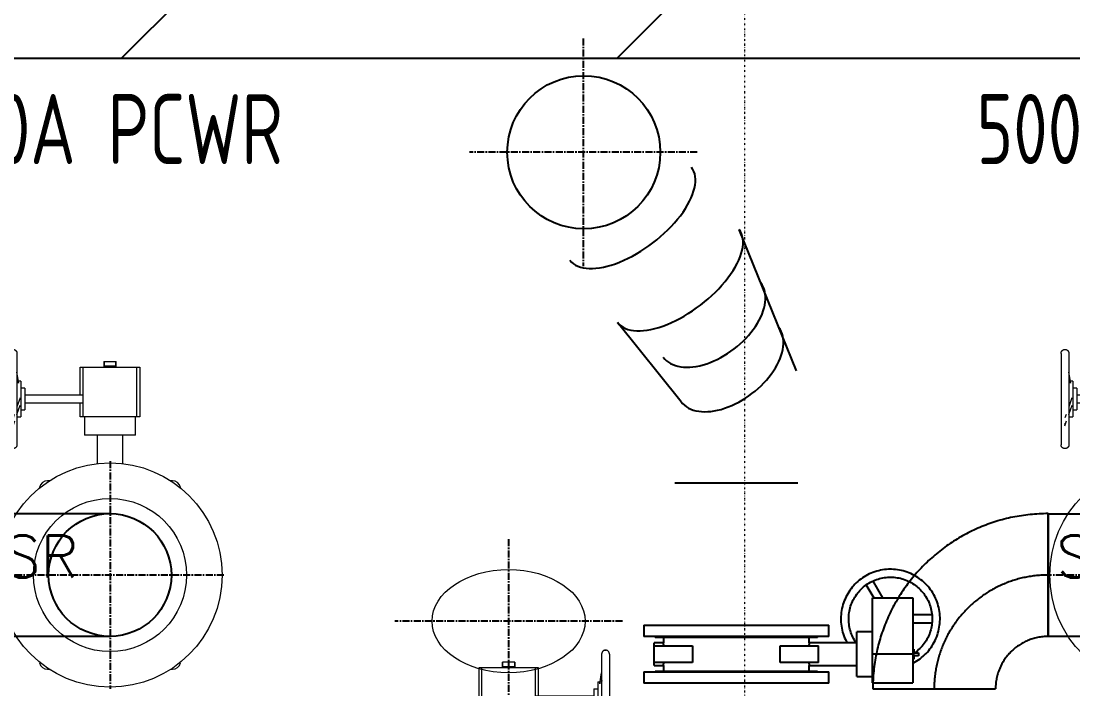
# Model space of a CAD drawing. Extents: x -181672 to 290600, y -29000 to 395522.
# Drawn here: x 7709 to 9586, y 34397 to 35589 of the extents above; entities that cross this region are included whole.
import ezdxf

# ---------------------------------------------------------------- set-up
doc = ezdxf.new("R2010")
doc.units = 0
doc.header["$LTSCALE"] = 10
for name, pattern in [('H12PL2$0$JJP_三點線', [0.9, 0.3, -0.15, 0, -0.15, 0, -0.15, 0, -0.15]), ('XFM7P20PCW$0$CENTER', [2, 1.25, -0.25, 0.25, -0.25]), ('XFM7P20PCW$0$Dashed', [2, 1, -1])]:
    doc.linetypes.add(name, pattern=pattern)
for name, color, linetype in [('H12PL2$0$S-GRID', 252, 'Continuous'), ('XFM7P20PCW$0$P-PCWR-20.7-P', 252, 'Continuous'), ('XFM7P20PCW$0$U-PCW-TXT', 252, 'Continuous')]:
    doc.layers.add(name, color=color, linetype=linetype)
doc.layers.add('XFM7P20PCW$0$M-PIPE--2', color=252, linetype='Continuous', lineweight=9)
doc.layers.add('XFM7P20PCW$0$M-PIPE-PCWS', color=252, linetype='Continuous', lineweight=9)
doc.styles.add('XFM7P20PCW$0$aa-txt', font='isocp.shx', dxfattribs={"bigfont": 'chineset'})
doc.styles.add('XFM7P20PCW$0$Standard', font='txt.shx', dxfattribs={"bigfont": 'chineset.shx'})

# ---------------------------------------------------------------- blocks, each defined once
blk = doc.blocks.new('H12PL2')
at = {"layer": 'H12PL2$0$S-GRID', "linetype": 'H12PL2$0$JJP_三點線', "lineweight": 0}
blk.add_line((9000, 128250), (9000, -28000), dxfattribs=at)
blk = doc.blocks.new('XFM7P20PCW$0$A$C03461BB6')
at = {"color": 1, "linetype": 'XFM7P20PCW$0$CENTER'}
for p, q in [((0, 203.2), (0, -203.2)), ((203.2, 0), (-203.2, 0))]:
    blk.add_line(p, q, dxfattribs=at)
at = {"color": 0}
blk.add_lwpolyline([(0, -109.5), (-203.2, -109.5), (-203.2, 109.5), (0, 109.5)], dxfattribs=at)
blk.add_circle((0, 0), 109.5, dxfattribs=at)
at = {"color": 0, "style": 'XFM7P20PCW$0$Standard'}
blk.add_text('SR', height=75, dxfattribs=at).set_placement((-188.3, -4.4))
blk = doc.blocks.new('XFM7P20PCW$0$BV-250A-T')
for p, q in [((-180, 396.1), (-179.9, 396.3)), ((-180, 395.8), (-180, 396.1)), ((-180, 395.5), (-180, 395.8)), ((-180, 395.5), (-180, 232.5)), ((-179.9, 396.9), (-179.8, 397.2)), ((-179.9, 396.6), (-179.9, 396.9)), ((-179.9, 396.3), (-179.9, 396.6)), ((-179.8, 397.2), (-179.7, 397.4)), ((-179.7, 397.4), (-179.6, 397.7)), ((-179.6, 398), (-179.4, 398.2)), ((-179.6, 397.7), (-179.6, 398)), ((-179.4, 398.2), (-179.3, 398.5)), ((-179.3, 398.5), (-179.2, 398.7)), ((-179.2, 398.7), (-179.1, 399)), ((-179.1, 399), (-178.9, 399.2)), ((-178.9, 399.2), (-178.8, 399.5)), ((-178.8, 399.5), (-178.6, 399.7)), ((-178.6, 399.7), (-178.4, 399.9)), ((-178.4, 399.9), (-178.3, 400.1)), ((-178.3, 400.1), (-178.1, 400.3)), ((-178.1, 400.3), (-177.9, 400.5)), ((-177.9, 400.5), (-177.7, 400.7)), ((-177.7, 400.7), (-177.5, 400.9)), ((-177.5, 400.9), (-177.2, 401.1)), ((-177.2, 401.1), (-177, 401.2)), ((-177, 401.2), (-176.8, 401.4)), ((-176.8, 401.4), (-176.5, 401.5)), ((-176.5, 401.5), (-176.3, 401.7)), ((-176.3, 401.7), (-176, 401.8)), ((-176, 401.8), (-175.8, 401.9)), ((-175.8, 401.9), (-175.5, 402)), ((-175.5, 402), (-175.3, 402.1)), ((-175.3, 402.1), (-175, 402.2)), ((-175, 402.2), (-174.7, 402.3)), ((-174.7, 402.3), (-174.5, 402.3)), ((-174.5, 402.3), (-174.2, 402.4)), ((-174.2, 402.4), (-173.9, 402.4)), ((-173.9, 402.4), (-173.6, 402.5)), ((-173.6, 402.5), (-173.4, 402.5)), ((-173.4, 402.5), (-173.1, 402.5)), ((-173.1, 402.5), (-173, 402.5)), ((-172.8, 401.2), (-173, 402.5)), ((-173, 402.5), (-173, 402.5)), ((-173, 402.5), (-172.7, 402.5)), ((-172.7, 402.5), (-172.4, 402.5)), ((-172.4, 402.5), (-172.2, 402.4)), ((-172.2, 402.4), (-171.9, 402.4)), ((-171.9, 402.4), (-171.6, 402.4)), ((-171.6, 402.4), (-171.3, 402.3)), ((-171.3, 402.3), (-171.1, 402.2)), ((-171.1, 402.2), (-170.8, 402.1)), ((-170.8, 402.1), (-170.5, 402.1)), ((-170.5, 402.1), (-170.3, 401.9)), ((-170.3, 401.9), (-170, 401.8)), ((-170, 401.8), (-169.8, 401.7)), ((-169.8, 401.7), (-169.5, 401.6)), ((-169.5, 401.6), (-169.3, 401.4)), ((-169.3, 401.4), (-169, 401.3)), ((-169, 401.3), (-168.8, 401.1)), ((-168.8, 401.1), (-168.6, 400.9)), ((-168.6, 400.9), (-168.4, 400.8)), ((-168.4, 400.8), (-168.2, 400.6)), ((-168.2, 400.6), (-168, 400.4)), ((-168, 400.4), (-167.8, 400.2)), ((-167.8, 400.2), (-167.6, 400)), ((-167.6, 400), (-167.4, 399.7)), ((-167.4, 399.7), (-167.3, 399.5)), ((-167.3, 399.5), (-167.1, 399.3)), ((-167.1, 399.3), (-167, 399)), ((-167, 399), (-166.8, 398.8)), ((-166.8, 398.8), (-166.7, 398.5)), ((-166.7, 398.5), (-166.6, 398.3)), ((-166.6, 398.3), (-166.5, 398)), ((-166.5, 398), (-166.4, 397.8)), ((-166.4, 397.8), (-166.3, 397.5)), ((-166.3, 397.5), (-166.2, 397.2)), ((-166.2, 397.2), (-166.2, 397)), ((-166.2, 397), (-166.1, 396.7)), ((-166.1, 396.7), (-166.1, 396.4)), ((-166.1, 396.4), (-166, 396.1)), ((-166, 396.1), (-166, 395.9)), ((-166, 395.9), (-166, 395.6)), ((-166, 395.6), (-166, 395.5)), ((-166, 395.5), (-166, 232.5)), ((-166, 395.5), (-166, 395.5)), ((-11, 381), (11, 381)), ((-11, 381), (-11, 371)), ((-10.5, 381), (-10.5, 373)), ((10.5, 373), (10.5, 381)), ((11, 371), (11, 381)), ((-162.7, 342.5), (-166, 362)), ((-53.1, 371), (53.1, 371)), ((-53.1, 321), (-53.1, 371)), ((-47.8, 282), (-47.8, 371)), ((-10.7, 373), (-11, 373)), ((-10.5, 373), (10.5, 373)), ((10.5, 373), (11, 373)), ((47.8, 282), (47.8, 371)), ((53.1, 371), (53.1, 282)), ((-166.1, 348.1), (-165.1, 342.5)), ((-159, 346), (-166, 346)), ((-159, 346), (-159, 282)), ((-152, 333.2), (-159, 333.2)), ((-152, 333.2), (-152, 294.8)), ((-49.1, 321), (-152, 321)), ((-160.6, 316.2), (-166.2, 300.1)), ((-166.1, 286.4), (-160.3, 303.3)), ((-152, 307), (-49.1, 307)), ((-53.1, 282), (-53.1, 307)), ((-170.9, 286.4), (-173, 280.3)), ((-166, 282), (-159, 282)), ((-159, 294.8), (-152, 294.8)), ((53.1, 282), (-53.1, 282)), ((-45.3, 282), (-45.3, 249.5)), ((45.3, 249.5), (45.3, 282)), ((-173, 266.3), (-170, 275.1)), ((-173, 269.3), (-173, 270.3)), ((45.3, 249.5), (-45.3, 249.5)), ((-22.7, 249.5), (-22.7, 198.7)), ((22.7, 198.7), (22.7, 249.5)), ((-180, 232.4), (-180, 232.5)), ((-180, 232.1), (-180, 232.4)), ((-180, 231.9), (-180, 232.1)), ((-179.9, 231.6), (-180, 231.9)), ((-179.9, 231.3), (-179.9, 231.6)), ((-179.8, 231), (-179.9, 231.3)), ((-179.8, 230.8), (-179.8, 231)), ((-179.7, 230.5), (-179.8, 230.8)), ((-179.6, 230.2), (-179.7, 230.5)), ((-179.5, 230), (-179.6, 230.2)), ((-179.4, 229.7), (-179.5, 230)), ((-179.3, 229.5), (-179.4, 229.7)), ((-179.2, 229.2), (-179.3, 229.5)), ((-179, 229), (-179.2, 229.2)), ((-178.9, 228.7), (-179, 229)), ((-178.7, 228.5), (-178.9, 228.7)), ((-178.6, 228.3), (-178.7, 228.5)), ((-178.4, 228), (-178.6, 228.3)), ((-178.2, 227.8), (-178.4, 228)), ((-178, 227.6), (-178.2, 227.8)), ((-177.8, 227.4), (-178, 227.6)), ((-177.6, 227.2), (-177.8, 227.4)), ((-177.4, 227.1), (-177.6, 227.2)), ((-177.2, 226.9), (-177.4, 227.1)), ((-177, 226.7), (-177.2, 226.9)), ((-176.7, 226.6), (-177, 226.7)), ((-176.5, 226.4), (-176.7, 226.6)), ((-176.2, 226.3), (-176.5, 226.4)), ((-176, 226.2), (-176.2, 226.3)), ((-175.7, 226.1), (-176, 226.2)), ((-175.5, 225.9), (-175.7, 226.1)), ((-175.2, 225.9), (-175.5, 225.9)), ((-174.9, 225.8), (-175.2, 225.9)), ((-174.7, 225.7), (-174.9, 225.8)), ((-174.4, 225.6), (-174.7, 225.7)), ((-174.1, 225.6), (-174.4, 225.6)), ((-173.8, 225.6), (-174.1, 225.6)), ((-173.6, 225.5), (-173.8, 225.6)), ((-173.3, 225.5), (-173.6, 225.5)), ((-173, 225.5), (-173.3, 225.5)), ((-172.9, 225.5), (-173, 225.5)), ((-172.6, 225.5), (-172.9, 225.5)), ((-172.4, 225.5), (-172.6, 225.5)), ((-172.1, 225.6), (-172.4, 225.5)), ((-171.8, 225.6), (-172.1, 225.6)), ((-171.5, 225.7), (-171.8, 225.6)), ((-171.3, 225.7), (-171.5, 225.7)), ((-171, 225.8), (-171.3, 225.7)), ((-170.7, 225.9), (-171, 225.8)), ((-170.5, 226), (-170.7, 225.9)), ((-170.2, 226.1), (-170.5, 226)), ((-170, 226.2), (-170.2, 226.1)), ((-169.7, 226.3), (-170, 226.2)), ((-169.5, 226.5), (-169.7, 226.3)), ((-169.2, 226.6), (-169.5, 226.5)), ((-169, 226.8), (-169.2, 226.6)), ((-168.8, 226.9), (-169, 226.8)), ((-168.5, 227.1), (-168.8, 226.9)), ((-168.3, 227.3), (-168.5, 227.1)), ((-168.1, 227.5), (-168.3, 227.3)), ((-167.9, 227.7), (-168.1, 227.5)), ((-167.7, 227.9), (-167.9, 227.7)), ((-167.6, 228.1), (-167.7, 227.9)), ((-167.4, 228.3), (-167.6, 228.1)), ((-167.2, 228.5), (-167.4, 228.3)), ((-167.1, 228.8), (-167.2, 228.5)), ((-166.9, 229), (-167.1, 228.8)), ((-166.8, 229.3), (-166.9, 229)), ((-166.7, 229.5), (-166.8, 229.3)), ((-166.6, 229.8), (-166.7, 229.5)), ((-166.4, 230), (-166.6, 229.8)), ((-166.3, 230.6), (-166.4, 230.3)), ((-166.4, 230.3), (-166.4, 230)), ((-166.2, 230.8), (-166.3, 230.6)), ((-166.1, 231.1), (-166.2, 230.8)), ((-166, 231.9), (-166.1, 231.7)), ((-166.1, 231.7), (-166.1, 231.4)), ((-166.1, 231.4), (-166.1, 231.1)), ((-166, 232.5), (-166, 232.2)), ((-166, 232.5), (-166, 232.5)), ((-166, 232.2), (-166, 231.9)), ((-125.6, 156.3), (-125.6, 155.6)), ((-107.8, 168.2), (-111.4, 168.2)), ((111.4, 168.2), (107.8, 168.2)), ((125.6, 155.6), (125.6, 156.3)), ((-125.6, -155.6), (-125.6, -156.3)), ((-107.8, -168.3), (-111.4, -168.3)), ((111.4, -168.3), (107.8, -168.3)), ((125.6, -156.3), (125.6, -155.6))]:
    blk.add_line(p, q)
blk.add_circle((0, 0), 200)
for centre, start, end in [((-111.4, 153.8), 90, 169.8685), ((111.4, 153.8), 10.1315, 90), ((-111.4, -153.8), 190.1315, 270), ((111.4, -153.8), 270, 349.8685)]:
    blk.add_arc(centre, 14.4, start, end)
blk = doc.blocks.new('XFM7P20PCW$0$A$Ccee4e352')
at = {"layer": 'XFM7P20PCW$0$M-PIPE--2'}
blk.add_circle((592.9, 847.8), 136.5, dxfattribs=at)
at = {"color": 1, "linetype": 'XFM7P20PCW$0$Dashed', "ltscale": 50}
blk.add_blockref('XFM7P20PCW$0$A$C03461BB6', (592.9, 847.8), dxfattribs=at)
at = {"layer": 'XFM7P20PCW$0$M-PIPE--2'}
blk.add_blockref('XFM7P20PCW$0$BV-250A-T', (592.9, 847.8), dxfattribs=at)
at = {"layer": 'XFM7P20PCW$0$U-PCW-TXT', "style": 'XFM7P20PCW$0$aa-txt', "width": 0.8}
blk.add_text('500A PCWR', height=125, dxfattribs=at).set_placement((262.2, 1581))
blk = doc.blocks.new('XFM7P20PCW$0$BV-200A-HN')
for p, q in [((-66.6, 356.9), (-69.8, 355.5)), ((-63.3, 358.2), (-66.6, 356.9)), ((-59.9, 359.3), (-63.3, 358.2)), ((-56.5, 360.3), (-59.9, 359.3)), ((-53.1, 361.2), (-56.5, 360.3)), ((-49.6, 361.9), (-53.1, 361.2)), ((-46.2, 362.5), (-49.6, 361.9)), ((-42.6, 363), (-46.2, 362.5)), ((-39.1, 363.3), (-42.6, 363)), ((-35.6, 363.5), (-39.1, 363.3)), ((-32, 363.5), (-35.6, 363.5)), ((-28.5, 363.4), (-32, 363.5)), ((-25, 363.1), (-28.5, 363.4)), ((-21.5, 362.7), (-25, 363.1)), ((-18, 362.2), (-21.5, 362.7)), ((-14.5, 361.5), (-18, 362.2)), ((-11, 360.7), (-14.5, 361.5)), ((-7.6, 359.8), (-11, 360.7)), ((-4.3, 358.7), (-7.6, 359.8)), ((-0.9, 357.5), (-4.3, 358.7)), ((2.3, 356.1), (-0.9, 357.5)), ((-93.3, 339.8), (-95.8, 337.3)), ((-90.6, 342.2), (-93.3, 339.8)), ((-87.9, 344.4), (-90.6, 342.2)), ((-85.1, 346.6), (-87.9, 344.4)), ((-82.2, 348.6), (-85.1, 346.6)), ((-79.2, 350.5), (-82.2, 348.6)), ((-76.1, 352.3), (-79.2, 350.5)), ((-73, 353.9), (-76.1, 352.3)), ((-73.3, 337.7), (-70.7, 339.2)), ((-69.8, 355.5), (-73, 353.9)), ((-70.7, 339.2), (-68.1, 340.7)), ((-68.1, 340.7), (-65.5, 342.1)), ((-65.5, 342.1), (-62.8, 343.3)), ((-62.8, 343.3), (-60, 344.4)), ((-60, 344.4), (-57.2, 345.5)), ((-57.2, 345.5), (-54.4, 346.4)), ((-54.4, 346.4), (-51.5, 347.2)), ((-51.5, 347.2), (-48.6, 347.9)), ((-48.6, 347.9), (-45.7, 348.4)), ((-45.7, 348.4), (-42.7, 348.9)), ((-42.7, 348.9), (-39.8, 349.2)), ((-40, 350.2), (-40, 315)), ((-39.8, 349.2), (-36.8, 349.4)), ((-36.8, 349.4), (-33.8, 349.5)), ((-33.8, 349.5), (-30.8, 349.5)), ((-30.8, 349.5), (-27.8, 349.3)), ((-27.8, 349.3), (-24.9, 349.1)), ((-26, 315), (-26, 350.1)), ((-24.9, 349.1), (-21.9, 348.7)), ((-21.9, 348.7), (-19, 348.2)), ((-19, 348.2), (-16.1, 347.6)), ((-16.1, 347.6), (-13.2, 346.8)), ((-13.2, 346.8), (-10.3, 346)), ((-10.3, 346), (-7.5, 345)), ((-7.5, 345), (-4.7, 343.9)), ((-4.7, 343.9), (-2, 342.7)), ((-2, 342.7), (0.7, 341.4)), ((0.7, 341.4), (3.3, 340)), ((5.6, 354.7), (2.3, 356.1)), ((3.3, 340), (5.9, 338.5)), ((8.7, 353.1), (5.6, 354.7)), ((5.9, 338.5), (8.4, 336.9)), ((11.8, 351.3), (8.7, 353.1)), ((14.8, 349.5), (11.8, 351.3)), ((17.8, 347.5), (14.8, 349.5)), ((20.6, 345.4), (17.8, 347.5)), ((23.4, 343.2), (20.6, 345.4)), ((26.1, 340.9), (23.4, 343.2)), ((28.7, 338.5), (26.1, 340.9)), ((31.1, 336), (28.7, 338.5)), ((-108.8, 320.6), (-110.6, 317.6)), ((-106.9, 323.6), (-108.8, 320.6)), ((-104.9, 326.5), (-106.9, 323.6)), ((-102.8, 329.4), (-104.9, 326.5)), ((-100.6, 332.1), (-102.8, 329.4)), ((-98.3, 334.8), (-100.6, 332.1)), ((-95.8, 337.3), (-98.3, 334.8)), ((-94.5, 317.1), (-92.8, 319.5)), ((-92.8, 319.5), (-90.9, 321.8)), ((-90.9, 321.8), (-89, 324.1)), ((-89, 324.1), (-87, 326.3)), ((-87, 326.3), (-84.9, 328.4)), ((-84.9, 328.4), (-82.7, 330.5)), ((-82.7, 330.5), (-80.5, 332.4)), ((-80.5, 332.4), (-78.1, 334.3)), ((-78.1, 334.3), (-75.7, 336)), ((-75.7, 336), (-73.3, 337.7)), ((8.4, 336.9), (10.8, 335.2)), ((10.8, 335.2), (13.2, 333.4)), ((13.2, 333.4), (15.5, 331.5)), ((15.5, 331.5), (17.7, 329.6)), ((17.7, 329.6), (19.9, 327.5)), ((19.9, 327.5), (21.9, 325.3)), ((21.9, 325.3), (23.9, 323.1)), ((23.9, 323.1), (25.8, 320.8)), ((25.8, 320.8), (27.3, 318.7)), ((27.3, 325), (32.7, 325)), ((27.3, 317), (27.3, 325)), ((33.5, 333.4), (31.1, 336)), ((32.7, 325), (32.7, 317)), ((35.8, 330.6), (33.5, 333.4)), ((38, 327.9), (35.8, 330.6)), ((40, 325), (38, 327.9)), ((42, 322), (40, 325)), ((43.8, 319), (42, 322)), ((-117.5, 301.3), (-118.5, 297.9)), ((-116.4, 304.6), (-117.5, 301.3)), ((-115.1, 308), (-116.4, 304.6)), ((-113.8, 311.2), (-115.1, 308)), ((-112.2, 314.4), (-113.8, 311.2)), ((-110.6, 317.6), (-112.2, 314.4)), ((-103.7, 298.4), (-102.7, 301.2)), ((-102.7, 301.2), (-101.6, 304)), ((-101.6, 304), (-100.4, 306.7)), ((-100.4, 306.7), (-99.1, 309.4)), ((-99.1, 309.4), (-97.7, 312)), ((-97.7, 312), (-96.1, 314.6)), ((-96.1, 314.6), (-94.5, 317.1)), ((-70.8, 315), (81, 315)), ((-70.8, 243), (-70.8, 315)), ((21, 317), (21, 315)), ((21, 317), (27.7, 317)), ((32.1, 317), (27.9, 317)), ((30, 315), (30, 243)), ((32.7, 317), (32.3, 317)), ((32.7, 317), (39, 317)), ((39, 315), (39, 317)), ((45.5, 315.9), (43.8, 319)), ((45.9, 315), (45.5, 315.9)), ((81, 243), (81, 315)), ((-121, 284), (-121.3, 280.4)), ((-120.6, 287.5), (-121, 284)), ((-120, 291), (-120.6, 287.5)), ((-119.3, 294.5), (-120, 291)), ((-118.5, 297.9), (-119.3, 294.5)), ((-107.3, 281), (-107, 283.9)), ((-107, 283.9), (-106.5, 286.9)), ((-106.5, 286.9), (-106, 289.8)), ((-106, 289.8), (-105.4, 292.7)), ((-105.4, 292.7), (-104.6, 295.6)), ((-104.6, 295.6), (-103.7, 298.4)), ((-121.3, 280.4), (-121.5, 276.9)), ((-121.5, 276.9), (-121.5, 275)), ((-121.5, 275), (-121.4, 271.5)), ((-121.4, 271.5), (-121.2, 267.9)), ((-121.2, 267.9), (-120.9, 264.4)), ((-120.9, 264.4), (-120.4, 260.9)), ((-107.5, 275), (-107.4, 278)), ((-107.5, 273.4), (-107.5, 275)), ((-107.4, 270.4), (-107.5, 273.4)), ((-107.4, 278), (-107.3, 281)), ((-107.1, 267.4), (-107.4, 270.4)), ((-106.8, 264.5), (-107.1, 267.4)), ((-106.3, 261.5), (-106.8, 264.5)), ((-120.4, 260.9), (-119.7, 257.4)), ((-119.7, 257.4), (-119, 254)), ((-119, 254), (-118.1, 250.5)), ((-118.1, 250.5), (-117, 247.2)), ((-117, 247.2), (-115.8, 243.8)), ((-105.7, 258.6), (-106.3, 261.5)), ((-105, 255.7), (-105.7, 258.6)), ((-104.1, 252.9), (-105, 255.7)), ((-103.2, 250), (-104.1, 252.9)), ((-102.1, 247.3), (-103.2, 250)), ((-101, 244.5), (-102.1, 247.3)), ((-70.8, 261.3), (-101.4, 243.6)), ((-99.7, 241.8), (-101, 244.5)), ((-94.6, 231.3), (-70.8, 245.1)), ((-115.8, 243.8), (-114.5, 240.5)), ((-114.5, 240.5), (-113.1, 237.3)), ((-113.1, 237.3), (-111.5, 234.1)), ((-111.5, 234.1), (-109.8, 231)), ((-109.8, 231), (-108, 228)), ((-108, 228), (-106, 225)), ((-98.3, 239.2), (-99.7, 241.8)), ((-96.8, 236.6), (-98.3, 239.2)), ((-95.3, 234.1), (-96.8, 236.6)), ((-93.6, 231.6), (-95.3, 234.1)), ((-91.8, 229.2), (-93.6, 231.6)), ((-89.9, 226.9), (-91.8, 229.2)), ((-87.9, 224.7), (-89.9, 226.9)), ((81, 243), (-70.8, 243)), ((-10, 243), (-10, 215)), ((70, 215), (70, 243)), ((-106, 225), (-104, 222.1)), ((-104, 222.1), (-101.8, 219.4)), ((-101.8, 219.4), (-99.5, 216.6)), ((-99.5, 216.6), (-97.1, 214)), ((-97.1, 214), (-94.7, 211.5)), ((-94.7, 211.5), (-92.1, 209.1)), ((-92.1, 209.1), (-89.4, 206.8)), ((-89.4, 206.8), (-86.6, 204.6)), ((-85.9, 222.5), (-87.9, 224.7)), ((-83.7, 220.4), (-85.9, 222.5)), ((-81.5, 218.5), (-83.7, 220.4)), ((-79.2, 216.6), (-81.5, 218.5)), ((-76.8, 214.8), (-79.2, 216.6)), ((-74.4, 213.1), (-76.8, 214.8)), ((-71.9, 211.5), (-74.4, 213.1)), ((-69.3, 210), (-71.9, 211.5)), ((-66.7, 208.6), (-69.3, 210)), ((-64, 207.3), (-66.7, 208.6)), ((-61.3, 206.1), (-64, 207.3)), ((70, 215), (-10, 215)), ((-3.2, 206.7), (-6, 205.6)), ((-0.5, 207.9), (-3.2, 206.7)), ((2.1, 209.3), (-0.5, 207.9)), ((4.7, 210.8), (2.1, 209.3)), ((7.3, 212.3), (4.7, 210.8)), ((9.7, 214), (7.3, 212.3)), ((10, 214.2), (9.7, 214)), ((10, 215), (10, 130)), ((50, 130), (50, 215)), ((-86.6, 204.6), (-83.8, 202.5)), ((-83.8, 202.5), (-80.8, 200.5)), ((-80.8, 200.5), (-77.8, 198.7)), ((-77.8, 198.7), (-74.7, 196.9)), ((-74.7, 196.9), (-71.6, 195.3)), ((-71.6, 195.3), (-68.3, 193.9)), ((-68.3, 193.9), (-65.1, 192.5)), ((-65.1, 192.5), (-61.7, 191.3)), ((-61.7, 191.3), (-58.4, 190.2)), ((-58.5, 205), (-61.3, 206.1)), ((-55.7, 204), (-58.5, 205)), ((-58.4, 190.2), (-55, 189.3)), ((-52.8, 203.2), (-55.7, 204)), ((-55, 189.3), (-51.5, 188.5)), ((-49.9, 202.4), (-52.8, 203.2)), ((-51.5, 188.5), (-48, 187.8)), ((-47, 201.8), (-49.9, 202.4)), ((-48, 187.8), (-44.5, 187.3)), ((-44.1, 201.3), (-47, 201.8)), ((-41.1, 200.9), (-44.1, 201.3)), ((-38.2, 200.7), (-41.1, 200.9)), ((-35.2, 200.5), (-38.2, 200.7)), ((-32.2, 200.5), (-35.2, 200.5)), ((-29.2, 200.6), (-32.2, 200.5)), ((-26.2, 200.8), (-29.2, 200.6)), ((-23.3, 201.1), (-26.2, 200.8)), ((-20.3, 201.6), (-23.3, 201.1)), ((-17.4, 202.1), (-20.3, 201.6)), ((-19.8, 187.5), (-16.4, 188.1)), ((-14.5, 202.8), (-17.4, 202.1)), ((-16.4, 188.1), (-12.9, 188.8)), ((-11.6, 203.6), (-14.5, 202.8)), ((-12.9, 188.8), (-9.5, 189.7)), ((-8.8, 204.5), (-11.6, 203.6)), ((-9.5, 189.7), (-6.1, 190.7)), ((-6, 205.6), (-8.8, 204.5)), ((-6.1, 190.7), (-2.7, 191.8)), ((-2.7, 191.8), (0.6, 193.1)), ((0.6, 193.1), (3.8, 194.5)), ((3.8, 194.5), (7, 196.1)), ((7, 196.1), (10, 197.7)), ((-44.5, 187.3), (-41, 186.9)), ((-41, 186.9), (-37.5, 186.6)), ((-37.5, 186.6), (-34, 186.5)), ((-34, 186.5), (-30.4, 186.5)), ((-30.4, 186.5), (-26.9, 186.7)), ((-26.9, 186.7), (-23.4, 187)), ((-23.4, 187), (-19.8, 187.5)), ((-1.6, 165), (-21.6, 165)), ((-21.6, -165), (-21.6, 165)), ((-1.6, 165), (-1.6, -165)), ((81.6, 165), (61.6, 165)), ((61.6, -165), (61.6, 165)), ((81.6, 165), (81.6, -165)), ((0, 145), (-1.6, 145)), ((0, 145), (0, -145)), ((45, 146.7), (15, 146.7)), ((15, 78), (15, 146.7)), ((45, 146.7), (45, 78)), ((61.6, 145), (60, 145)), ((60, -145), (60, 145)), ((10, 130), (0, 130)), ((60, 130), (50, 130)), ((45, 78), (15, 78)), ((15, -78), (45, -78)), ((15, -146.7), (15, -78)), ((45, -78), (45, -146.7)), ((0, -130), (10, -130)), ((10, -130), (10, -146.7)), ((50, -146.7), (50, -130)), ((50, -130), (60, -130)), ((-1.6, -145), (0, -145)), ((50, -146.7), (10, -146.7)), ((60, -145), (61.6, -145)), ((-21.6, -165), (-1.6, -165)), ((61.6, -165), (81.6, -165))]:
    blk.add_line(p, q)
for centre, start, end in [((-33, 356.5), 85.2104, 94.7896), ((-103.6, 234.3), 205.2104, 214.7896)]:
    blk.add_arc(centre, 7, start, end)
for points in [[(10, 130), (10, 130), (10.4, 129.9), (12.1, 129.7), (13.9, 129.5), (15, 129.3)], [(45, 129.3), (46.1, 129.5), (47.9, 129.7), (49.6, 129.9), (50, 130), (50, 130)], [(15, -129.3), (13.9, -129.5), (12.1, -129.7), (10.4, -129.9), (10, -130), (10, -130)], [(50, -130), (50, -130), (49.6, -129.9), (47.9, -129.7), (46.1, -129.5), (45, -129.3)]]:
    blk.add_open_spline(points, degree=3)
blk = doc.blocks.new('XFM7P20PCW')
at = {"color": 1, "linetype": 'XFM7P20PCW$0$CENTER'}
for p, q in [((8712.32293, 35557.96942), (8712.32293, 35151.56942)), ((8915.52293, 35354.76942), (8509.12293, 35354.76942)), ((8578.96093, 34664.57918), (8578.96093, 34207.37918)), ((8782.16093, 34518.34595), (8375.76093, 34518.34595))]:
    blk.add_line(p, q, dxfattribs=at)
blk.add_line((9541.56093, 34710.16245), (9541.56093, 34491.08745))
at = {"color": 1, "linetype": 'XFM7P20PCW$0$Dashed', "ltscale": 50}
blk.add_line((9228.82343, 34397.42495), (9447.89843, 34397.42495), dxfattribs=at)
for radius in [312.7375, 203.2, 93.6625]:
    blk.add_arc((9541.56093, 34397.42495), radius, 90, 180, dxfattribs=at)
at = {"layer": 'XFM7P20PCW$0$M-PIPE-PCWS'}
blk.add_ellipse((8578.96093, 34518.34595), major_axis=(-136.525, 0), ratio=0.6742063368, dxfattribs=at)
at = {"layer": 'XFM7P20PCW$0$P-PCWR-20.7-P'}
for p, q in [((9092.58014, 34964.93255), (8990.39388, 35216.89406)), ((8886.75119, 34909.69961), (8773.42435, 35051.12153)), ((8875.82343, 34765.10647), (9094.89843, 34765.10647))]:
    blk.add_line(p, q, dxfattribs=at)
blk.add_circle((8713.18828, 35354.83618), 136.525, dxfattribs=at)
for centre, major_axis, ratio in [((8797.04447, 35245.08194), (-108.48476, -82.88626), 0.4766701487), ((8881.90912, 35134.0078), (-108.48476, -82.88626), 0.4766701487), ((8941.77826, 35055.64873), (-87.0401, -66.50177), 0.5941106201), ((8973.79129, 34976.20138), (-87.0401, -66.50177), 0.5941106201)]:
    blk.add_ellipse(centre, major_axis=major_axis, ratio=ratio, start_param=0, end_param=3.1415926536, dxfattribs=at)
blk.add_blockref('XFM7P20PCW$0$A$Ccee4e352', (7274.8799, 33752.84065))
at = {"color": 1, "linetype": 'XFM7P20PCW$0$Dashed', "ltscale": 50}
blk.add_blockref('XFM7P20PCW$0$A$C03461BB6', (9744.76093, 34600.62495), dxfattribs=at)
at = {"layer": 'XFM7P20PCW$0$M-PIPE--2'}
blk.add_blockref('XFM7P20PCW$0$BV-250A-T', (9744.76093, 34600.62495), dxfattribs=at)
at = {"layer": 'XFM7P20PCW$0$M-PIPE-PCWS', "xscale": -1, "rotation": 359.9970098824261}
blk.add_blockref('XFM7P20PCW$0$BV-250A-T', (8578.96093, 34064.17495), dxfattribs=at)
at = {"layer": 'XFM7P20PCW$0$P-PCWR-20.7-P', "rotation": 270}
blk.add_blockref('XFM7P20PCW$0$BV-200A-HN', (8985.36093, 34489.43671), dxfattribs=at)
at = {"layer": 'XFM7P20PCW$0$U-PCW-TXT', "style": 'XFM7P20PCW$0$aa-txt', "width": 0.8}
blk.add_text('500A PCWR', height=124.999975, dxfattribs=at).set_placement((9414.01342, 35333.79339))
blk = doc.blocks.new('XFM7Q20PCW-200K')
h = blk.add_hatch()
h.set_pattern_fill('ANSI31', color=256, scale=5000)
h.set_pattern_definition([(45, (5e-11, -3301.6), (-441.942, 441.942), [])])
h.paths.add_polyline_path([(155.3, 36511.8), (14152.5, 36511.8), (14152.5, 35522.3), (155.3, 35522.3)])
blk.add_lwpolyline([(155.3, 36511.8), (14152.5, 36511.8), (14152.5, 35522.3), (155.3, 35522.3)], close=True)

msp = doc.modelspace()

# ---------------------------------------------------------------- block references
for name in ['XFM7P20PCW', 'XFM7Q20PCW-200K', 'H12PL2']:
    msp.add_blockref(name, (0, 0))

doc.saveas('drawing.dxf')
